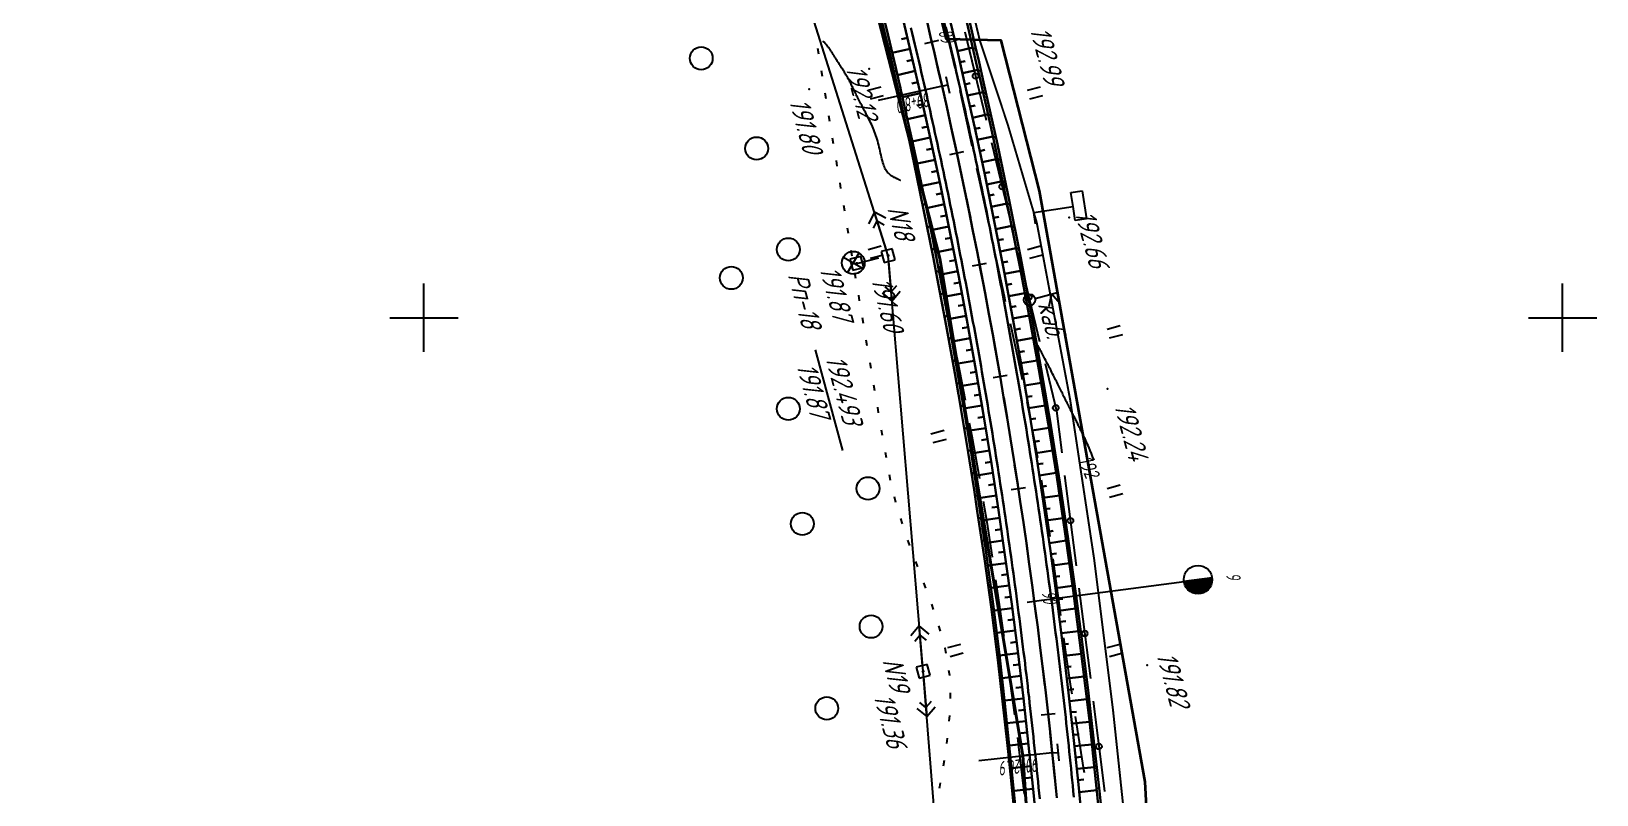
# Model space of a CAD drawing. Header units: millimetres. Extents: x -698 to 8131, y -704 to 4503.
# Drawn here: x 6237 to 6511.9, y 2777 to 2911.2 of the extents above; entities that cross this region are included whole.
import ezdxf

# ---------------------------------------------------------------- set-up
doc = ezdxf.new("R2010")
doc.units = ezdxf.units.MM
doc.linetypes.add('CONTI', pattern=[0])
doc.linetypes.add('STROT', pattern=[1.7, 0.5, -1.2])
for name, color, linetype, lineweight in [('10', 1, 'Continuous', 35), ('КОПИЯ_ОСЬ_13_ОТКОСЫ', 7, 'Continuous', 30), ('КОПИЯ_ОСЬ_ГРАНИЦЫ_ПОЛОС', 7, 'Continuous', 30), ('ОСЬ_ВЕРХ_ПОКРЫТИЯ_ГРАНИЦЫ_ПОЛОС', 7, 'Continuous', 30), ('ОСЬ_ВЕРХ_ПОКРЫТИЯ_ОСЬ', 1, 'Continuous', 30)]:
    doc.layers.add(name, color=color, linetype=linetype, lineweight=lineweight)
for name, color, linetype in [('_Ростелеком', 6, 'Continuous'), ('GOR_BDEFAULT', 212, 'CONTI'), ('NAD_MDEFAULT', 7, 'CONTI'), ('PI_OTDEFAULT', 172, 'CONTI'), ('PI_TTDEFAULT', 5, 'CONTI'), ('PLN_O', 7, 'CONTI'), ('SETKR', 2, 'CONTI'), ('SIT_LDEFAULT', 7, 'CONTI'), ('USLZNDEFAULT', 7, 'CONTI'), ('ZAPSKDEFAULT', 7, 'CONTI'), ('ОСЬ_ВЕРХ_ПОКРЫТИЯ_КИЛОМЕТЫ', 1, 'Continuous'), ('ОСЬ_ВЕРХ_ПОКРЫТИЯ_ПИКЕТЫ', 1, 'Continuous'), ('ОСЬ_ВЕРХ_ПОКРЫТИЯ_РАЗБИВКА_КРИВ', 1, 'Continuous'), ('разметка', 7, 'Continuous')]:
    doc.layers.add(name, color=color, linetype=linetype)
doc.styles.add('eskd', font='isocpeui.ttf', dxfattribs={"width": 1.2})
doc.styles.add('SHRFT', font='isocpeui.ttf', dxfattribs={"width": 3.5})
doc.styles.get("Standard").update_dxf_attribs({"font": 'isocpeui.ttf'})
doc.styles.add('STYLE1', font='isocpeui.ttf', dxfattribs={"width": 0.9})
doc.linetypes.add('кабель_связи_проект.', pattern='A,10,-1,["/",STYLE1,S=3,R=0,X=0,Y=-1.5],-4.1', length=15.1)

# ---------------------------------------------------------------- blocks, each defined once
blk = doc.blocks.new('BL_333')
at = {"color": 0}
for p, q in [((0, -6), (0, 6)), ((-6, 0), (6, 0))]:
    blk.add_line(p, q, dxfattribs=at)
blk = doc.blocks.new('BL_2011')
at = {"color": 0}
for p, q in [((0, 0), (0, 2.4)), ((1.6, 0), (1.6, 2.4))]:
    blk.add_line(p, q, dxfattribs=at)
blk = doc.blocks.new('BL_2004')
at = {"color": 0}
blk.add_circle((0, 0), 2, dxfattribs=at)
blk = doc.blocks.new('BL_27')
at = {"color": 0}
for p, q in [((1, 1), (-1, 1)), ((-1, 1), (-1, -1)), ((1, -1), (1, 1)), ((-1, -1), (1, -1))]:
    blk.add_line(p, q, dxfattribs=at)
blk.add_circle((0, 0), 0.1, dxfattribs=at)
blk = doc.blocks.new('BL_4017')
at = {"color": 0}
for p, q in [((0, 1), (0, 5)), ((2, 5), (0, 4)), ((0, 4), (2, 3))]:
    blk.add_line(p, q, dxfattribs=at)
blk.add_circle((0, 0), 1, dxfattribs=at)
blk = doc.blocks.new('BL_7')
at = {"color": 0}
for p, q in [((-1.4, 1.4), (1.4, -1.4)), ((-1.4, -1.4), (1.4, 1.4))]:
    blk.add_line(p, q, dxfattribs=at)
blk.add_circle((0, 0), 2, dxfattribs=at)
blk = doc.blocks.new('BL_13')
at = {"color": 0}
for p, q in [((-2.5, 7), (-2.5, 9)), ((-2.5, 9), (2.5, 9)), ((2.5, 9), (2.5, 7)), ((0, 7), (-2.5, 7)), ((0, 0), (0, 7)), ((2.5, 7), (0, 7)), ((2, 0), (0, 0))]:
    blk.add_line(p, q, dxfattribs=at)

msp = doc.modelspace()

# ---------------------------------------------------------------- linework, layer by layer
at = {"layer": '10'}
for points in [[(6423.14, 2569.92), (6419.55, 2608.35), (6418.71, 2673.41), (6411.14, 2783.88), (6396.57, 2871.27), (6374.84, 2956.27), (6352.62, 3041.86), (6325.45, 3130.56), (6295.55, 3197.38), (6289.81, 3206.73), (6289.81, 3206.73), (6258.81, 3239.13), (6179.23, 3334.08), (6101.72, 3421.42), (6033.34, 3476.01), (5991.11, 3509.76), (5973.72, 3518.51), (5961.97, 3519.54)], [(6433.62, 2570.53), (6430.24, 2649.38), (6439.59, 2649.95), (6432.61, 2779.24), (6432.61, 2779.24), (6414.08, 2883.16), (6407.32, 2909.55), (6397.72, 2909.79), (6391.22, 2935.79), (6385.29, 2958.45), (6372.77, 3006.32), (6362.78, 3044.49), (6347.99, 3092.8), (6356.54, 3097.97), (6346.46, 3132.32), (6315.18, 3204.39)], [(6295.55, 3197.38), (6325.45, 3130.56), (6352.62, 3041.86), (6374.84, 2956.27), (6396.57, 2871.27), (6411.14, 2783.88), (6418.71, 2673.41), (6419.55, 2608.35), (6423.14, 2569.92)]]:
    msp.add_lwpolyline(points, dxfattribs=at)
at = {"layer": '_Ростелеком', "linetype": 'кабель_связи_проект.', "ltscale": 0.25}
msp.add_lwpolyline([(6435.76, 2573.92, 0.35, 0.35, 0), (6434.32, 2613.01, 0.35, 0.35, 0), (6433.79, 2649.6, 0.35, 0.35, 0), (6435.6, 2687.3, 0.35, 0.35, 0), (6433.38, 2721.59, 0.35, 0.35, 0), (6430.29, 2760.57, 0.35, 0.35, 0), (6426.96, 2791.91, 0.35, 0.35, 0), (6423.66, 2818.33, 0.35, 0.35, 0), (6419.45, 2846.33, 0.35, 0.35, 0), (6413.57, 2877.55, 0.35, 0.35, 0), (6408.45, 2894.88, 0.35, 0.35, 0), (6403.55, 2909.65, 0.35, 0.35, 0), (6396.22, 2940.21, 0.35, 0.35, 0), (6387.49, 2971.87, 0.35, 0.35, 0), (6376.91, 3008.72, 0.35, 0.35, 0), (6364.35, 3051.09, 0.35, 0.35, 0), (6352.23, 3095.37, 0.35, 0.35, 0), (6348.6, 3117.68, 0.35, 0.35, 0), (6339.42, 3142.38, 0.35, 0.35, 0), (6330.42, 3163.62, 0.35, 0.35, 0)], format="xyseb", dxfattribs=at)
at = {"layer": 'GOR_BDEFAULT', "color": 212, "elevation": 192, "flags": 128}
for points in [[(6389.63, 2884.96), (6389.59, 2884.98), (6389.55, 2885), (6389.51, 2885.02), (6389.46, 2885.04), (6389.41, 2885.06), (6389.35, 2885.09), (6389.28, 2885.12), (6389.22, 2885.15), (6389.14, 2885.19), (6389.07, 2885.22), (6388.98, 2885.26), (6388.89, 2885.31), (6388.8, 2885.36), (6388.7, 2885.4), (6388.6, 2885.46), (6388.49, 2885.51), (6388.37, 2885.58), (6388.25, 2885.64), (6388.13, 2885.72), (6388.01, 2885.8), (6387.88, 2885.89), (6387.75, 2885.99), (6387.63, 2886.11), (6387.5, 2886.23), (6387.38, 2886.37), (6387.25, 2886.53), (6387.13, 2886.7), (6387.02, 2886.89), (6386.91, 2887.1), (6386.81, 2887.33), (6386.71, 2887.58), (6386.62, 2887.84), (6386.53, 2888.13), (6386.45, 2888.43), (6386.37, 2888.74), (6386.29, 2889.07), (6386.21, 2889.41), (6386.14, 2889.75), (6386.06, 2890.1), (6385.98, 2890.46), (6385.9, 2890.81), (6385.82, 2891.17), (6385.73, 2891.52), (6385.64, 2891.87), (6385.54, 2892.22), (6385.44, 2892.56), (6385.33, 2892.89), (6385.21, 2893.22), (6385.09, 2893.53), (6384.96, 2893.85), (6384.84, 2894.15), (6384.7, 2894.45), (6384.57, 2894.75), (6384.43, 2895.04), (6384.29, 2895.32), (6384.16, 2895.6), (6384.02, 2895.88), (6383.88, 2896.15), (6383.74, 2896.41), (6383.6, 2896.68), (6383.47, 2896.94), (6383.33, 2897.19), (6383.2, 2897.45), (6383.07, 2897.7), (6382.94, 2897.94), (6382.82, 2898.19), (6382.69, 2898.43), (6382.57, 2898.66), (6382.45, 2898.9), (6382.33, 2899.13), (6382.21, 2899.36), (6382.1, 2899.58), (6381.99, 2899.81), (6381.87, 2900.03), (6381.76, 2900.24), (6381.66, 2900.46), (6381.55, 2900.67), (6381.45, 2900.88), (6381.34, 2901.09), (6381.24, 2901.29), (6381.14, 2901.49), (6381.04, 2901.69), (6380.94, 2901.88), (6380.84, 2902.08), (6380.74, 2902.27), (6380.65, 2902.46), (6380.55, 2902.64), (6380.45, 2902.82), (6380.36, 2903), (6380.26, 2903.18), (6380.16, 2903.35), (6380.06, 2903.52), (6379.97, 2903.69), (6379.87, 2903.85), (6379.77, 2904.01), (6379.68, 2904.17), (6379.58, 2904.33), (6379.48, 2904.48), (6379.39, 2904.63), (6379.3, 2904.78), (6379.2, 2904.93), (6379.11, 2905.07), (6379.02, 2905.21), (6378.93, 2905.35), (6378.84, 2905.49), (6378.76, 2905.63), (6378.67, 2905.76), (6378.59, 2905.89), (6378.51, 2906.02), (6378.42, 2906.15), (6378.35, 2906.27), (6378.27, 2906.4), (6378.19, 2906.52), (6378.12, 2906.64), (6378.04, 2906.76), (6377.97, 2906.88), (6377.9, 2906.99), (6377.83, 2907.1), (6377.76, 2907.22), (6377.69, 2907.33), (6377.63, 2907.43), (6377.56, 2907.54), (6377.49, 2907.65), (6377.42, 2907.76), (6377.34, 2907.88), (6377.26, 2908), (6377.17, 2908.12), (6377.07, 2908.25), (6376.96, 2908.39), (6376.84, 2908.54), (6376.7, 2908.7), (6376.55, 2908.88), (6376.39, 2909.06), (6376.21, 2909.26), (6376, 2909.48)], [(6423.66, 2835.79), (6423.39, 2836.42), (6423.16, 2836.99), (6422.94, 2837.49), (6422.75, 2837.94), (6422.58, 2838.34), (6422.42, 2838.69), (6422.29, 2839), (6422.17, 2839.27), (6422.06, 2839.52), (6421.96, 2839.73), (6421.87, 2839.92), (6421.79, 2840.1), (6421.71, 2840.26), (6421.64, 2840.41), (6421.56, 2840.57), (6421.49, 2840.72), (6421.41, 2840.87), (6421.33, 2841.03), (6421.26, 2841.19), (6421.18, 2841.35), (6421.1, 2841.51), (6421.02, 2841.68), (6420.93, 2841.84), (6420.85, 2842.01), (6420.77, 2842.18), (6420.68, 2842.35), (6420.59, 2842.52), (6420.51, 2842.69), (6420.42, 2842.87), (6420.33, 2843.04), (6420.24, 2843.22), (6420.15, 2843.4), (6420.05, 2843.58), (6419.96, 2843.76), (6419.87, 2843.94), (6419.77, 2844.13), (6419.68, 2844.31), (6419.58, 2844.5), (6419.48, 2844.69), (6419.38, 2844.88), (6419.29, 2845.07), (6419.19, 2845.27), (6419.09, 2845.46), (6418.99, 2845.66), (6418.89, 2845.86), (6418.79, 2846.06), (6418.69, 2846.27), (6418.59, 2846.47), (6418.49, 2846.68), (6418.38, 2846.89), (6418.28, 2847.11), (6418.17, 2847.32), (6418.07, 2847.54), (6417.96, 2847.77), (6417.85, 2847.99), (6417.74, 2848.22), (6417.62, 2848.45), (6417.51, 2848.69), (6417.39, 2848.93), (6417.27, 2849.17), (6417.14, 2849.42), (6417.02, 2849.67), (6416.89, 2849.93), (6416.76, 2850.18), (6416.63, 2850.44), (6416.5, 2850.7), (6416.36, 2850.97), (6416.23, 2851.23), (6416.09, 2851.49), (6415.96, 2851.76), (6415.82, 2852.02), (6415.68, 2852.29), (6415.55, 2852.55), (6415.41, 2852.81), (6415.28, 2853.07), (6415.14, 2853.32), (6415.01, 2853.58), (6414.88, 2853.82), (6414.75, 2854.07), (6414.63, 2854.3), (6414.5, 2854.54), (6414.38, 2854.76), (6414.27, 2854.97), (6414.16, 2855.18), (6414.06, 2855.37), (6413.96, 2855.55), (6413.87, 2855.72), (6413.79, 2855.88), (6413.71, 2856.02), (6413.64, 2856.15)]]:
    msp.add_lwpolyline(points, dxfattribs=at)
at = {"layer": 'NAD_MDEFAULT', "color": 0}
msp.add_line((6374.67, 2855.21), (6379.42, 2837.46), dxfattribs=at)
at = {"layer": 'PI_TTDEFAULT', "color": 5}
for p in [(6384.16, 2904.61, 192.12), (6373.58, 2901.01, 191.8), (6419.28, 2878.47, 192.66), (6387.46, 2871.74, 191.6), (6381.34, 2870.49, 191.87), (6425.97, 2848.32, 192.24), (6432.97, 2799.76, 191.82), (6393.6, 2798.67, 191.36)]:
    msp.add_point(p, dxfattribs=at)
at = {"layer": 'PLN_O'}
for p, q in [((6400.96, 2911.11), (6404.7, 2895.55)), ((6405.63, 2891.66), (6409.37, 2876.1)), ((6410.31, 2872.22), (6412.29, 2863.97)), ((6412.3, 2863.97), (6414.07, 2856.66)), ((6415.02, 2852.77), (6417.03, 2844.46)), ((6417.02, 2844.46), (6417.96, 2837.07)), ((6418.47, 2833.1), (6420.48, 2817.23)), ((6420.98, 2813.26), (6422.99, 2797.39)), ((6423.49, 2793.41), (6425.07, 2780.9)), ((6425.07, 2780.9), (6425.47, 2777.54))]:
    msp.add_line(p, q, dxfattribs=at)
for centre in [(6402.83, 2903.33), (6407.5, 2883.88), (6412.18, 2864.44), (6416.9, 2844.99), (6419.48, 2825.16), (6421.99, 2805.32), (6424.5, 2785.47)]:
    msp.add_circle(centre, 0.5, dxfattribs=at)
at = {"layer": 'SIT_LDEFAULT', "color": 7}
for p, q in [((6387.46, 2871.74), (6367.72, 2934.34)), ((6398.3, 2908.71), (6397.22, 2913.27)), ((6387.35, 2910.89), (6387.42, 2910.59)), ((6387.43, 2910.59), (6388.55, 2905.88)), ((6375.06, 2908.23), (6375.22, 2907.24)), ((6399.22, 2904.68), (6398.3, 2908.71)), ((6375.71, 2904.29), (6375.87, 2903.3)), ((6388.55, 2905.88), (6389.61, 2901.27)), ((6389.61, 2901.27), (6389.64, 2901.16)), ((6376.35, 2900.34), (6376.51, 2899.35)), ((6400.4, 2899.38), (6400.09, 2900.78)), ((6401.46, 2894.55), (6400.41, 2899.38)), ((6377.01, 2896.39), (6377.17, 2895.4)), ((6390.52, 2897.26), (6390.66, 2896.66)), ((6390.65, 2896.66), (6391.67, 2892.05)), ((6402.21, 2891.01), (6401.45, 2894.55)), ((6377.66, 2892.44), (6377.82, 2891.45)), ((6391.67, 2892.05), (6392.66, 2887.49)), ((6378.31, 2888.49), (6378.47, 2887.5)), ((6378.96, 2884.55), (6379.12, 2883.56)), ((6403.55, 2884.74), (6403.05, 2887.09)), ((6404.6, 2879.83), (6403.55, 2884.74)), ((6393.48, 2883.58), (6393.64, 2882.81)), ((6393.65, 2882.81), (6394.62, 2878.18)), ((6379.61, 2880.6), (6379.77, 2879.61)), ((6385.05, 2879.37), (6384.01, 2877.36)), ((6387.16, 2872.69), (6385.05, 2879.37)), ((6387.06, 2878.32), (6385.05, 2879.37)), ((6405.13, 2877.31), (6404.6, 2879.83)), ((6380.26, 2876.66), (6380.42, 2875.67)), ((6384.88, 2876.59), (6385.54, 2877.84)), ((6385.54, 2877.84), (6386.79, 2877.19)), ((6394.62, 2878.18), (6395.52, 2873.78)), ((6380.92, 2872.71), (6381.08, 2871.72)), ((6381.97, 2870.39), (6385.85, 2871.35)), ((6381.97, 2870.39), (6385.85, 2871.35)), ((6393.6, 2798.67), (6387.46, 2871.74)), ((6406.72, 2869.94), (6405.97, 2873.4)), ((6381.57, 2868.77), (6381.73, 2867.78)), ((6387.54, 2870.74), (6388.13, 2863.77)), ((6396.32, 2869.87), (6396.58, 2868.6)), ((6396.58, 2868.6), (6397.69, 2863.15)), ((6407.9, 2864.57), (6406.72, 2869.94)), ((6388, 2865.36), (6386.92, 2866.28)), ((6388.91, 2866.44), (6388, 2865.36)), ((6388.13, 2863.77), (6389.59, 2865.5)), ((6382.23, 2864.82), (6382.39, 2863.83)), ((6386.4, 2865.23), (6388.13, 2863.77)), ((6397.68, 2863.15), (6398.3, 2860.06)), ((6408.1, 2863.64), (6407.9, 2864.57)), ((6382.89, 2860.88), (6383.05, 2859.89)), ((6409.13, 2858.98), (6408.96, 2859.73)), ((6410.36, 2853.29), (6409.13, 2858.98)), ((6383.56, 2856.92), (6383.73, 2855.93)), ((6399.08, 2856.13), (6400, 2851.47)), ((6384.23, 2852.98), (6384.4, 2851.99)), ((6411.07, 2849.94), (6410.36, 2853.29)), ((6384.9, 2849.04), (6385.07, 2848.05)), ((6400, 2851.47), (6400.99, 2846.32)), ((6412.67, 2842.08), (6411.88, 2846.04)), ((6385.57, 2845.09), (6385.74, 2844.1)), ((6386.24, 2841.15), (6386.42, 2840.17)), ((6401.72, 2842.38), (6402.17, 2839.98)), ((6413.66, 2836.8), (6412.67, 2842.08)), ((6402.18, 2839.98), (6403.12, 2834.78)), ((6386.95, 2837.22), (6387.13, 2836.24)), ((6413.75, 2836.21), (6413.65, 2836.8)), ((6387.66, 2833.28), (6387.84, 2832.3)), ((6403.12, 2834.78), (6403.51, 2832.54)), ((6414.53, 2831.63), (6414.42, 2832.27)), ((6415.35, 2826.38), (6414.54, 2831.63)), ((6388.53, 2829.38), (6388.77, 2828.41)), ((6404.17, 2828.61), (6404.78, 2824.88)), ((6389.61, 2825.53), (6389.93, 2824.58)), ((6404.78, 2824.88), (6405.55, 2819.92)), ((6415.9, 2822.38), (6415.33, 2826.38)), ((6390.87, 2821.73), (6391.22, 2820.79)), ((6405.56, 2819.92), (6405.74, 2818.73)), ((6392.28, 2817.99), (6392.59, 2817.17)), ((6392.59, 2817.17), (6392.63, 2817.05)), ((6416.81, 2815.86), (6416.46, 2818.42)), ((6417.5, 2810.69), (6416.81, 2815.86)), ((6393.7, 2814.25), (6394.05, 2813.31)), ((6406.35, 2814.77), (6407.05, 2810)), ((6395.07, 2810.5), (6395.4, 2809.56)), ((6417.8, 2808.51), (6417.51, 2810.69)), ((6407.05, 2810), (6407.74, 2805.06)), ((6392.93, 2806.64), (6391.47, 2804.91)), ((6392.15, 2803.97), (6393.06, 2805.05)), ((6393.52, 2799.67), (6392.93, 2806.64)), ((6394.66, 2805.18), (6392.93, 2806.64)), ((6393.06, 2805.05), (6394.14, 2804.13)), ((6396.33, 2806.69), (6396.6, 2805.73)), ((6407.75, 2805.06), (6407.78, 2804.87)), ((6397.39, 2802.84), (6397.4, 2802.79)), ((6397.41, 2802.79), (6397.57, 2801.85)), ((6418.86, 2800.79), (6418.33, 2804.54)), ((6408.33, 2800.91), (6408.44, 2800.13)), ((6408.42, 2800.13), (6409.08, 2795.22)), ((6419.58, 2795.99), (6418.86, 2800.79)), ((6398.8, 2733.94), (6393.6, 2798.67)), ((6393.68, 2797.67), (6394.24, 2790.7)), ((6398.07, 2798.89), (6398.23, 2797.98)), ((6398.24, 2797.98), (6398.24, 2797.91)), ((6398.34, 2794.91), (6398.38, 2793.91)), ((6409.09, 2795.22), (6409.65, 2791.01)), ((6419.79, 2794.64), (6419.58, 2795.99)), ((6392.52, 2792.16), (6394.24, 2790.7)), ((6394.11, 2792.29), (6393.04, 2793.21)), ((6395.03, 2793.37), (6394.11, 2792.29)), ((6394.24, 2790.7), (6395.71, 2792.42)), ((6398.23, 2790.92), (6398.15, 2789.92)), ((6421.1, 2786.25), (6420.4, 2790.7)), ((6397.85, 2786.94), (6397.71, 2785.95)), ((6410.16, 2787.04), (6410.37, 2785.38)), ((6421.85, 2781.41), (6421.1, 2786.25)), ((6397.28, 2782.99), (6397.11, 2782)), ((6410.37, 2785.38), (6410.97, 2780.45)), ((6410.97, 2780.45), (6411.35, 2777.1)), ((6421.93, 2780.81), (6421.84, 2781.41)), ((6396.48, 2778.35), (6396.43, 2778.05)), ((6396.6, 2779.04), (6396.48, 2778.35))]:
    msp.add_line(p, q, dxfattribs=at)
at = {"layer": 'КОПИЯ_ОСЬ_13_ОТКОСЫ'}
for points in [[(6400.28, 2919.39), (6402.21, 2910.98), (6402.82, 2908.37), (6403.43, 2905.75), (6404.23, 2902.23), (6405.46, 2896.79), (6406.66, 2891.34), (6408.73, 2881.48), (6410.7, 2871.6), (6412.58, 2861.7), (6414.36, 2851.79), (6416.05, 2841.86), (6417.64, 2831.91), (6419.11, 2821.95), (6420.47, 2811.96), (6421.6, 2803.4), (6422.64, 2794.83), (6423.21, 2790), (6423.91, 2783.79), (6424.58, 2777.57), (6424.87, 2774.76)], [(6385.44, 2916.76), (6387.68, 2907.57), (6389.44, 2899.83), (6390.72, 2894.01), (6391.95, 2888.19), (6393.69, 2879.86), (6395.35, 2871.52), (6396.07, 2867.81), (6397.65, 2859.45), (6399.15, 2851.08), (6399.8, 2847.36), (6401.21, 2838.97), (6402.55, 2830.57), (6403.13, 2826.84), (6404.39, 2818.42), (6405.57, 2810), (6406.8, 2800.15), (6407.93, 2790.3), (6408.55, 2784.58), (6409.14, 2778.87), (6409.93, 2770.54)], [(6386.15, 2915.96), (6387.47, 2910.44), (6388.8, 2904.74), (6390.1, 2899.04), (6391.8, 2891.38), (6393.43, 2883.71), (6395.01, 2876.03), (6396.52, 2868.34), (6397.98, 2860.64), (6399.37, 2852.92), (6400.7, 2845.19), (6401.97, 2837.46), (6403.18, 2829.71), (6404.62, 2819.89), (6405.97, 2810.05), (6407, 2801.54), (6407.97, 2793.02), (6408.86, 2784.49), (6409.75, 2775.19)], [(6386.15, 2915.96), (6387.47, 2910.44), (6388.8, 2904.74), (6390.1, 2899.04), (6391.8, 2891.38), (6393.43, 2883.71), (6395.01, 2876.03), (6396.52, 2868.34), (6397.98, 2860.64), (6399.37, 2852.92), (6400.7, 2845.19), (6401.97, 2837.46), (6403.18, 2829.71), (6404.62, 2819.89), (6405.97, 2810.05), (6407, 2801.54), (6407.97, 2793.02), (6408.86, 2784.49), (6409.75, 2775.19)], [(6389.26, 2916.72), (6390.59, 2911.18), (6391.83, 2905.91), (6393.04, 2900.64), (6394.85, 2892.51), (6396.59, 2884.37), (6398.27, 2876.21), (6399.87, 2868.03), (6401.41, 2859.84), (6402.87, 2851.65), (6404.27, 2843.43), (6405.6, 2835.21), (6406.86, 2826.98), (6408.05, 2818.73), (6409.18, 2810.48), (6410.23, 2802.22), (6411.22, 2793.94), (6412.13, 2785.67), (6412.98, 2777.38), (6413.52, 2771.77)], [(6400.39, 2916.46), (6401.68, 2911.06), (6402.95, 2905.64), (6403.55, 2903.03), (6405.43, 2894.68), (6407.24, 2886.32), (6408.97, 2877.95), (6410.64, 2869.56), (6412.23, 2861.15), (6413.94, 2851.72), (6415.55, 2842.26), (6417.07, 2832.8), (6418.57, 2822.84), (6419.97, 2812.87), (6421.45, 2801.42), (6422.81, 2789.96), (6423.49, 2783.74), (6424.13, 2777.53), (6424.69, 2771.85)], [(6400.39, 2916.46), (6401.68, 2911.06), (6402.95, 2905.64), (6403.55, 2903.03), (6405.43, 2894.68), (6407.24, 2886.32), (6408.97, 2877.95), (6410.64, 2869.56), (6412.23, 2861.15), (6413.94, 2851.72), (6415.55, 2842.26), (6417.07, 2832.8), (6418.57, 2822.84), (6419.97, 2812.87), (6421.45, 2801.42), (6422.81, 2789.96), (6423.49, 2783.74), (6424.13, 2777.53), (6424.69, 2771.85)], [(6398.38, 2913.03), (6399.63, 2907.72), (6400.84, 2902.41), (6402.67, 2894.22), (6404.42, 2886.01), (6406.11, 2877.78), (6407.73, 2869.54), (6409.27, 2861.29), (6410.75, 2853.02), (6412.16, 2844.74), (6413.5, 2836.46), (6414.78, 2828.16), (6415.98, 2819.85), (6417.11, 2811.53), (6418.17, 2803.2), (6419.17, 2794.86), (6420.09, 2786.51), (6420.94, 2778.16), (6421.48, 2772.51)], [(6387.09, 2910), (6387.25, 2910.03)], [(6390.86, 2910.06), (6389.82, 2909.82)], [(6399.18, 2909.65), (6400.07, 2909.86)], [(6402.4, 2910.17), (6402.24, 2910.13)], [(6387.57, 2908.05), (6388.01, 2908.16)], [(6391.32, 2908.12), (6388.19, 2907.38)], [(6399.63, 2907.7), (6402.33, 2908.32)], [(6402.86, 2908.22), (6402.38, 2908.11)], [(6388.02, 2906.11), (6388.16, 2906.14)], [(6388.46, 2904.15), (6388.91, 2904.26)], [(6392.22, 2904.22), (6389.09, 2903.5)], [(6391.77, 2906.17), (6390.73, 2905.93)], [(6400.08, 2905.75), (6400.98, 2905.96)], [(6400.53, 2903.8), (6403.24, 2904.42)], [(6403.31, 2906.27), (6403.15, 2906.23)], [(6403.76, 2904.32), (6403.28, 2904.21)], [(6388.9, 2902.2), (6389.05, 2902.24)], [(6392.67, 2902.27), (6391.63, 2902.03)], [(6400.97, 2901.85), (6401.88, 2902.05)], [(6404.2, 2902.37), (6404.04, 2902.34)], [(6389.35, 2900.25), (6389.8, 2900.36)], [(6389.78, 2898.3), (6389.93, 2898.34)], [(6393.12, 2900.32), (6389.97, 2899.61)], [(6393.56, 2898.37), (6392.51, 2898.14)], [(6401.41, 2899.9), (6404.13, 2900.51)], [(6404.64, 2900.42), (6404.17, 2900.32)], [(6405.08, 2898.47), (6404.93, 2898.44)], [(6390.21, 2896.35), (6390.68, 2896.45)], [(6393.99, 2896.42), (6390.85, 2895.72)], [(6401.85, 2897.95), (6402.75, 2898.15)], [(6402.28, 2895.99), (6405.01, 2896.59)], [(6405.52, 2896.52), (6405.05, 2896.42)], [(6390.63, 2894.39), (6390.79, 2894.43)], [(6394.42, 2894.47), (6393.37, 2894.24)], [(6402.71, 2894.04), (6403.62, 2894.24)], [(6405.95, 2894.57), (6405.79, 2894.53)], [(6391.05, 2892.44), (6391.55, 2892.54)], [(6391.47, 2890.48), (6391.63, 2890.52)], [(6394.85, 2892.51), (6391.7, 2891.83)], [(6395.28, 2890.56), (6394.23, 2890.33)], [(6403.13, 2892.08), (6405.87, 2892.68)], [(6403.55, 2890.13), (6404.46, 2890.32)], [(6406.38, 2892.61), (6405.91, 2892.51)], [(6406.8, 2890.66), (6406.64, 2890.62)], [(6391.88, 2888.53), (6392.39, 2888.63)], [(6395.7, 2888.6), (6392.54, 2887.93)], [(6403.97, 2888.17), (6406.72, 2888.76)], [(6407.22, 2888.7), (6406.75, 2888.6)], [(6392.3, 2886.57), (6392.47, 2886.6)], [(6392.71, 2884.61), (6393.22, 2884.72)], [(6396.52, 2884.69), (6393.37, 2884.03)], [(6396.11, 2886.65), (6395.06, 2886.42)], [(6404.38, 2886.22), (6405.3, 2886.41)], [(6404.79, 2884.26), (6407.55, 2884.83)], [(6407.63, 2886.75), (6407.48, 2886.71)], [(6408.04, 2884.79), (6407.58, 2884.69)], [(6393.12, 2882.65), (6393.29, 2882.69)], [(6396.93, 2882.73), (6395.88, 2882.51)], [(6405.19, 2882.3), (6406.11, 2882.49)], [(6408.45, 2882.83), (6408.3, 2882.8)], [(6393.52, 2880.69), (6394.04, 2880.8)], [(6397.34, 2880.77), (6394.18, 2880.12)], [(6405.59, 2880.34), (6408.37, 2880.91)], [(6408.85, 2880.87), (6408.4, 2880.78)], [(6393.92, 2878.74), (6394.09, 2878.77)], [(6394.31, 2876.77), (6394.84, 2876.88)], [(6398.13, 2876.85), (6394.97, 2876.22)], [(6397.74, 2878.81), (6396.68, 2878.6)], [(6405.99, 2878.38), (6406.91, 2878.57)], [(6406.38, 2876.42), (6409.17, 2876.97)], [(6409.25, 2878.91), (6409.1, 2878.88)], [(6409.64, 2876.95), (6409.19, 2876.86)], [(6394.71, 2874.81), (6394.88, 2874.85)], [(6398.53, 2874.89), (6397.47, 2874.68)], [(6406.77, 2874.46), (6407.7, 2874.64)], [(6410.04, 2874.99), (6409.89, 2874.96)], [(6395.09, 2872.85), (6395.62, 2872.95)], [(6395.48, 2870.89), (6395.65, 2870.92)], [(6398.92, 2872.93), (6395.75, 2872.31)], [(6399.3, 2870.97), (6398.25, 2870.76)], [(6407.15, 2872.49), (6409.96, 2873.04)], [(6410.42, 2873.03), (6409.98, 2872.94)], [(6410.81, 2871.06), (6410.66, 2871.03)], [(6395.86, 2868.92), (6396.39, 2869.03)], [(6399.68, 2869), (6396.51, 2868.39)], [(6407.54, 2870.53), (6408.47, 2870.71)], [(6407.91, 2868.57), (6410.73, 2869.1)], [(6411.18, 2869.1), (6410.75, 2869.01)], [(6396.24, 2866.96), (6396.41, 2866.99)], [(6400.06, 2867.04), (6399, 2866.84)], [(6408.29, 2866.6), (6409.22, 2866.78)], [(6411.56, 2867.13), (6411.41, 2867.11)], [(6396.61, 2865), (6397.14, 2865.1)], [(6396.98, 2863.03), (6397.16, 2863.06)], [(6400.43, 2865.08), (6397.26, 2864.48)], [(6400.8, 2863.11), (6399.74, 2862.91)], [(6408.65, 2864.64), (6411.48, 2865.16)], [(6409.02, 2862.67), (6409.96, 2862.84)], [(6411.93, 2865.17), (6411.5, 2865.09)], [(6412.3, 2863.2), (6412.15, 2863.18)], [(6397.35, 2861.06), (6397.88, 2861.16)], [(6401.17, 2861.14), (6397.99, 2860.56)], [(6409.38, 2860.7), (6412.22, 2861.22)], [(6412.66, 2861.24), (6412.23, 2861.16)], [(6397.71, 2859.1), (6397.89, 2859.13)], [(6398.07, 2857.13), (6398.6, 2857.23)], [(6401.88, 2857.21), (6398.71, 2856.64)], [(6401.53, 2859.18), (6400.47, 2858.98)], [(6409.74, 2858.73), (6410.69, 2858.91)], [(6410.09, 2856.77), (6412.94, 2857.28)], [(6413.02, 2859.27), (6412.88, 2859.24)], [(6413.38, 2857.3), (6412.95, 2857.23)], [(6398.43, 2855.16), (6398.6, 2855.19)], [(6402.24, 2855.24), (6401.18, 2855.05)], [(6410.44, 2854.8), (6411.39, 2854.97)], [(6413.73, 2855.33), (6413.59, 2855.31)], [(6398.78, 2853.19), (6399.3, 2853.29)], [(6402.59, 2853.27), (6399.41, 2852.71)], [(6410.79, 2852.83), (6413.65, 2853.33)], [(6414.08, 2853.36), (6413.66, 2853.29)], [(6399.13, 2851.22), (6399.3, 2851.25)], [(6399.47, 2849.25), (6399.99, 2849.34)], [(6403.27, 2849.33), (6400.09, 2848.78)], [(6402.93, 2851.3), (6401.87, 2851.12)], [(6411.13, 2850.86), (6412.08, 2851.02)], [(6411.47, 2848.89), (6414.34, 2849.38)], [(6414.43, 2851.39), (6414.29, 2851.37)], [(6414.77, 2849.42), (6414.35, 2849.35)], [(6399.81, 2847.28), (6399.99, 2847.31)], [(6403.61, 2847.36), (6402.55, 2847.18)], [(6411.8, 2846.91), (6412.76, 2847.07)], [(6415.11, 2847.45), (6414.97, 2847.43)], [(6400.15, 2845.31), (6400.67, 2845.4)], [(6400.48, 2843.34), (6400.66, 2843.37)], [(6403.94, 2845.39), (6400.76, 2844.85)], [(6404.27, 2843.41), (6403.21, 2843.24)], [(6412.13, 2844.94), (6415.02, 2845.42)], [(6415.44, 2845.48), (6415.02, 2845.41)], [(6415.78, 2843.51), (6415.63, 2843.48)], [(6400.81, 2841.37), (6401.32, 2841.45)], [(6404.6, 2841.44), (6401.41, 2840.92)], [(6412.46, 2842.97), (6413.42, 2843.13)], [(6412.78, 2840.99), (6415.68, 2841.46)], [(6416.1, 2841.54), (6415.68, 2841.47)], [(6401.14, 2839.39), (6401.31, 2839.42)], [(6404.92, 2839.47), (6403.86, 2839.29)], [(6413.1, 2839.02), (6414.06, 2839.17)], [(6416.43, 2839.56), (6416.29, 2839.54)], [(6401.46, 2837.42), (6401.96, 2837.5)], [(6401.78, 2835.45), (6401.95, 2835.47)], [(6405.24, 2837.49), (6402.05, 2836.98)], [(6405.55, 2835.52), (6404.49, 2835.35)], [(6413.41, 2837.04), (6416.32, 2837.5)], [(6413.72, 2835.07), (6414.69, 2835.22)], [(6416.75, 2837.59), (6416.32, 2837.52)], [(6417.06, 2835.61), (6416.92, 2835.59)], [(6402.1, 2833.47), (6402.59, 2833.55)], [(6405.86, 2833.54), (6402.67, 2833.04)], [(6414.03, 2833.09), (6416.95, 2833.54)], [(6417.37, 2833.64), (6416.95, 2833.57)], [(6402.41, 2831.5), (6402.57, 2831.52)], [(6402.71, 2829.52), (6403.2, 2829.59)], [(6406.47, 2829.59), (6403.27, 2829.1)], [(6406.17, 2831.56), (6405.1, 2831.4)], [(6414.33, 2831.11), (6415.31, 2831.26)], [(6414.63, 2829.14), (6417.57, 2829.58)], [(6417.68, 2831.66), (6417.54, 2831.64)], [(6417.98, 2829.68), (6417.56, 2829.62)], [(6403.02, 2827.54), (6403.18, 2827.57)], [(6406.77, 2827.61), (6405.7, 2827.45)], [(6414.92, 2827.16), (6415.9, 2827.3)], [(6418.27, 2827.7), (6418.13, 2827.68)], [(6403.32, 2825.57), (6403.79, 2825.64)], [(6407.06, 2825.63), (6403.86, 2825.16)], [(6415.21, 2825.18), (6418.16, 2825.61)], [(6418.56, 2825.73), (6418.15, 2825.67)], [(6403.62, 2823.59), (6403.78, 2823.61)], [(6403.92, 2821.61), (6404.37, 2821.68)], [(6407.64, 2821.67), (6404.44, 2821.21)], [(6407.35, 2823.65), (6406.28, 2823.5)], [(6415.5, 2823.2), (6416.48, 2823.34)], [(6415.78, 2821.22), (6418.74, 2821.64)], [(6418.85, 2823.75), (6418.71, 2823.73)], [(6419.13, 2821.77), (6418.73, 2821.71)], [(6404.21, 2819.63), (6404.36, 2819.65)], [(6407.92, 2819.69), (6406.85, 2819.54)], [(6416.06, 2819.24), (6417.05, 2819.38)], [(6419.41, 2819.79), (6419.28, 2819.77)], [(6404.5, 2817.65), (6404.93, 2817.71)], [(6408.2, 2817.71), (6404.99, 2817.27)], [(6416.34, 2817.26), (6419.31, 2817.67)], [(6419.69, 2817.8), (6419.3, 2817.75)], [(6419.96, 2815.82), (6419.83, 2815.81)], [(6404.78, 2815.67), (6404.93, 2815.69)], [(6405.06, 2813.69), (6405.48, 2813.75)], [(6408.74, 2813.75), (6405.53, 2813.32)], [(6408.47, 2815.73), (6407.4, 2815.58)], [(6416.61, 2815.28), (6417.6, 2815.41)], [(6416.87, 2813.3), (6419.86, 2813.69)], [(6420.22, 2813.84), (6419.84, 2813.79)], [(6405.34, 2811.71), (6405.48, 2811.73)], [(6409.01, 2811.77), (6407.94, 2811.63)], [(6417.14, 2811.31), (6418.13, 2811.44)], [(6420.49, 2811.86), (6420.36, 2811.84)], [(6405.61, 2809.73), (6406, 2809.78)], [(6405.86, 2807.75), (6406, 2807.76)], [(6409.27, 2809.78), (6406.06, 2809.36)], [(6409.53, 2807.8), (6408.46, 2807.66)], [(6417.4, 2809.33), (6420.39, 2809.72)], [(6420.75, 2809.88), (6420.38, 2809.83)], [(6421.02, 2807.89), (6420.89, 2807.88)], [(6406.11, 2805.76), (6406.5, 2805.81)], [(6409.78, 2805.82), (6406.54, 2805.41)], [(6417.65, 2807.35), (6418.65, 2807.47)], [(6417.9, 2805.36), (6420.91, 2805.74)], [(6421.27, 2805.91), (6420.89, 2805.86)], [(6406.36, 2803.78), (6406.49, 2803.79)], [(6410.03, 2803.83), (6408.95, 2803.7)], [(6418.15, 2803.38), (6419.15, 2803.5)], [(6421.53, 2803.93), (6421.4, 2803.91)], [(6406.6, 2801.79), (6406.97, 2801.84)], [(6406.84, 2799.81), (6406.97, 2799.82)], [(6410.28, 2801.85), (6407.02, 2801.45)], [(6410.52, 2799.86), (6409.43, 2799.73)], [(6418.39, 2801.39), (6421.41, 2801.76)], [(6418.63, 2799.41), (6419.64, 2799.53)], [(6421.78, 2801.94), (6421.4, 2801.89)], [(6422.03, 2799.96), (6421.9, 2799.94)], [(6407.08, 2797.82), (6407.43, 2797.86)], [(6410.76, 2797.88), (6407.47, 2797.49)], [(6418.87, 2797.42), (6421.9, 2797.78)], [(6422.27, 2797.97), (6421.88, 2797.92)], [(6407.31, 2795.83), (6407.43, 2795.85)], [(6407.54, 2793.85), (6407.87, 2793.88)], [(6411.22, 2793.9), (6407.91, 2793.52)], [(6410.99, 2795.89), (6409.9, 2795.76)], [(6419.1, 2795.43), (6420.11, 2795.55)], [(6419.33, 2793.45), (6422.37, 2793.79)], [(6422.74, 2794), (6422.35, 2793.95)], [(6422.51, 2795.99), (6422.38, 2795.97)], [(6407.76, 2791.86), (6407.87, 2791.87)], [(6411.45, 2791.92), (6410.34, 2791.79)], [(6419.55, 2791.46), (6420.56, 2791.57)], [(6422.97, 2792.01), (6422.84, 2792)], [(6407.98, 2789.87), (6408.3, 2789.91)], [(6411.67, 2789.93), (6408.34, 2789.56)], [(6419.77, 2789.47), (6422.82, 2789.81)], [(6423.21, 2790.03), (6422.8, 2789.98)], [(6408.2, 2787.88), (6408.3, 2787.89)], [(6408.41, 2785.89), (6408.71, 2785.93)], [(6412.1, 2785.95), (6408.75, 2785.6)], [(6411.89, 2787.94), (6410.78, 2787.82)], [(6419.98, 2787.48), (6421, 2787.59)], [(6420.2, 2785.49), (6423.26, 2785.82)], [(6423.66, 2786.05), (6423.24, 2786.01)], [(6423.44, 2788.04), (6423.3, 2788.02)], [(6408.62, 2783.9), (6408.72, 2783.92)], [(6412.31, 2783.96), (6411.19, 2783.85)], [(6420.4, 2783.51), (6421.43, 2783.61)], [(6423.88, 2784.06), (6423.74, 2784.05)], [(6408.83, 2781.92), (6409.1, 2781.94)], [(6412.52, 2781.98), (6409.13, 2781.63)], [(6420.61, 2781.52), (6423.69, 2781.83)], [(6424.1, 2782.08), (6423.67, 2782.03)], [(6424.31, 2780.09), (6424.17, 2780.07)], [(6409.03, 2779.93), (6409.12, 2779.93)], [(6409.22, 2777.94), (6409.49, 2777.96)], [(6412.92, 2778), (6409.52, 2777.66)], [(6412.72, 2779.99), (6411.59, 2779.87)], [(6420.81, 2779.53), (6421.83, 2779.63)], [(6421.01, 2777.45), (6424.11, 2777.75)], [(6424.53, 2778.1), (6424.08, 2778.05)]]:
    msp.add_lwpolyline(points, dxfattribs=at)
at = {"layer": 'КОПИЯ_ОСЬ_ГРАНИЦЫ_ПОЛОС'}
msp.add_lwpolyline([(6420.09, 2776.57), (6419.99, 2777.57), (6419.9, 2778.57), (6419.8, 2779.56), (6419.7, 2780.56), (6419.6, 2781.56), (6419.5, 2782.55), (6419.39, 2783.55), (6419.29, 2784.55), (6419.19, 2785.54), (6419.08, 2786.54), (6418.97, 2787.54), (6418.87, 2788.53), (6418.76, 2789.53), (6418.65, 2790.53), (6418.54, 2791.52), (6418.42, 2792.52), (6418.31, 2793.51), (6418.2, 2794.51), (6418.08, 2795.51), (6417.97, 2796.5), (6417.85, 2797.5), (6417.73, 2798.49), (6417.62, 2799.49), (6417.5, 2800.48), (6417.38, 2801.48), (6417.25, 2802.47), (6417.13, 2803.47), (6417.01, 2804.46), (6416.88, 2805.46), (6416.76, 2806.45), (6416.63, 2807.44), (6416.5, 2808.44), (6416.37, 2809.43), (6416.25, 2810.43), (6416.11, 2811.42), (6415.98, 2812.41), (6415.85, 2813.41), (6415.72, 2814.4), (6415.58, 2815.39), (6415.45, 2816.39), (6415.31, 2817.38), (6415.17, 2818.37), (6415.03, 2819.36), (6414.9, 2820.36), (6414.75, 2821.35), (6414.61, 2822.34), (6414.47, 2823.33), (6414.33, 2824.33), (6414.18, 2825.32), (6414.04, 2826.31), (6413.89, 2827.3), (6413.74, 2828.29), (6413.6, 2829.28), (6413.45, 2830.27), (6413.3, 2831.27), (6413.14, 2832.26), (6412.99, 2833.25), (6412.84, 2834.24), (6412.68, 2835.23), (6412.53, 2836.22), (6412.37, 2837.21), (6412.22, 2838.2), (6412.06, 2839.19), (6411.9, 2840.18), (6411.74, 2841.17), (6411.58, 2842.15), (6411.41, 2843.14), (6411.25, 2844.13), (6411.09, 2845.12), (6410.92, 2846.11), (6410.76, 2847.1), (6410.59, 2848.09), (6410.42, 2849.07), (6410.25, 2850.06), (6410.08, 2851.05), (6409.91, 2852.04), (6409.74, 2853.03), (6409.56, 2854.01), (6409.39, 2855), (6409.22, 2855.99), (6409.04, 2856.97), (6408.86, 2857.96), (6408.68, 2858.95), (6408.51, 2859.93), (6408.33, 2860.92), (6408.14, 2861.9), (6407.96, 2862.89), (6407.78, 2863.87), (6407.6, 2864.86), (6407.41, 2865.84), (6407.22, 2866.83), (6407.04, 2867.81), (6406.85, 2868.8), (6406.66, 2869.78), (6406.47, 2870.77), (6406.28, 2871.75), (6406.09, 2872.73), (6405.9, 2873.72), (6405.7, 2874.7), (6405.51, 2875.68), (6405.31, 2876.67), (6405.11, 2877.65), (6404.92, 2878.63), (6404.72, 2879.62), (6404.52, 2880.6), (6404.32, 2881.58), (6404.12, 2882.56), (6403.91, 2883.54), (6403.71, 2884.52), (6403.51, 2885.51), (6403.3, 2886.49), (6403.09, 2887.47), (6402.89, 2888.45), (6402.68, 2889.43), (6402.47, 2890.41), (6402.26, 2891.39), (6402.05, 2892.37), (6401.83, 2893.35), (6401.62, 2894.33), (6401.41, 2895.31), (6401.19, 2896.28), (6400.97, 2897.26), (6400.76, 2898.24), (6400.54, 2899.22), (6400.32, 2900.2), (6400.1, 2901.17), (6399.88, 2902.15), (6399.66, 2903.13), (6399.43, 2904.11), (6399.21, 2905.08), (6398.98, 2906.06), (6398.76, 2907.04), (6398.53, 2908.01), (6398.3, 2908.99), (6398.07, 2909.96), (6397.85, 2910.94), (6397.61, 2911.91)], dxfattribs=at)
at = {"layer": 'ОСЬ_ВЕРХ_ПОКРЫТИЯ_ГРАНИЦЫ_ПОЛОС'}
for points in [[(6389.26, 2916.72), (6390.59, 2911.18), (6391.83, 2905.91), (6393.04, 2900.64), (6394.85, 2892.51), (6396.59, 2884.37), (6398.27, 2876.21), (6399.87, 2868.03), (6401.41, 2859.84), (6402.87, 2851.65), (6404.27, 2843.43), (6405.6, 2835.21), (6406.86, 2826.98), (6408.05, 2818.73), (6409.18, 2810.48), (6410.23, 2802.22), (6411.22, 2793.94), (6412.13, 2785.67), (6412.98, 2777.38), (6413.52, 2771.77)], [(6398.38, 2913.03), (6399.63, 2907.72), (6400.84, 2902.41), (6402.67, 2894.22), (6404.42, 2886.01), (6406.11, 2877.78), (6407.73, 2869.54), (6409.27, 2861.29), (6410.75, 2853.02), (6412.16, 2844.74), (6413.5, 2836.46), (6414.78, 2828.16), (6415.98, 2819.85), (6417.11, 2811.53), (6418.17, 2803.2), (6419.17, 2794.86), (6420.09, 2786.51), (6420.94, 2778.16), (6421.48, 2772.51)], [(6414.09, 2776.26), (6414, 2777.25), (6413.9, 2778.24), (6413.8, 2779.24), (6413.7, 2780.23), (6413.6, 2781.22), (6413.5, 2782.21), (6413.4, 2783.2), (6413.29, 2784.19), (6413.19, 2785.18), (6413.08, 2786.17), (6412.98, 2787.17), (6412.87, 2788.16), (6412.76, 2789.15), (6412.65, 2790.14), (6412.54, 2791.13), (6412.43, 2792.12), (6412.32, 2793.11), (6412.21, 2794.1), (6412.09, 2795.09), (6411.98, 2796.08), (6411.86, 2797.07), (6411.74, 2798.06), (6411.62, 2799.05), (6411.51, 2800.04), (6411.39, 2801.03), (6411.26, 2802.02), (6411.14, 2803), (6411.02, 2803.99), (6410.9, 2804.98), (6410.77, 2805.97), (6410.64, 2806.96), (6410.52, 2807.95), (6410.39, 2808.94), (6410.26, 2809.92), (6410.13, 2810.91), (6410, 2811.9), (6409.87, 2812.89), (6409.73, 2813.88), (6409.6, 2814.86), (6409.46, 2815.85), (6409.33, 2816.84), (6409.19, 2817.82), (6409.05, 2818.81), (6408.91, 2819.8), (6408.77, 2820.79), (6408.63, 2821.77), (6408.49, 2822.76), (6408.35, 2823.74), (6408.2, 2824.73), (6408.06, 2825.72), (6407.91, 2826.7), (6407.77, 2827.69), (6407.62, 2828.67), (6407.47, 2829.66), (6407.32, 2830.64), (6407.17, 2831.63), (6407.02, 2832.61), (6406.87, 2833.6), (6406.71, 2834.58), (6406.56, 2835.57), (6406.4, 2836.55), (6406.24, 2837.54), (6406.09, 2838.52), (6405.93, 2839.5), (6405.77, 2840.49), (6405.61, 2841.47), (6405.45, 2842.45), (6405.28, 2843.44), (6405.12, 2844.42), (6404.96, 2845.4), (6404.79, 2846.39), (6404.62, 2847.37), (6404.46, 2848.35), (6404.29, 2849.33), (6404.12, 2850.32), (6403.95, 2851.3), (6403.78, 2852.28), (6403.6, 2853.26), (6403.43, 2854.24), (6403.26, 2855.22), (6403.08, 2856.2), (6402.91, 2857.19), (6402.73, 2858.17), (6402.55, 2859.15), (6402.37, 2860.13), (6402.19, 2861.11), (6402.01, 2862.09), (6401.83, 2863.07), (6401.64, 2864.05), (6401.46, 2865.03), (6401.27, 2866), (6401.09, 2866.98), (6400.9, 2867.96), (6400.71, 2868.94), (6400.52, 2869.92), (6400.33, 2870.9), (6400.14, 2871.88), (6399.95, 2872.85), (6399.76, 2873.83), (6399.56, 2874.81), (6399.37, 2875.79), (6399.17, 2876.76), (6398.98, 2877.74), (6398.78, 2878.72), (6398.58, 2879.69), (6398.38, 2880.67), (6398.18, 2881.65), (6397.98, 2882.62), (6397.77, 2883.6), (6397.57, 2884.57), (6397.37, 2885.55), (6397.16, 2886.52), (6396.95, 2887.5), (6396.75, 2888.47), (6396.54, 2889.45), (6396.33, 2890.42), (6396.12, 2891.4), (6395.91, 2892.37), (6395.69, 2893.34), (6395.48, 2894.32), (6395.27, 2895.29), (6395.05, 2896.26), (6394.83, 2897.24), (6394.62, 2898.21), (6394.4, 2899.18), (6394.18, 2900.15), (6393.96, 2901.13), (6393.74, 2902.1), (6393.52, 2903.07), (6393.29, 2904.04), (6393.07, 2905.01), (6392.84, 2905.98), (6392.62, 2906.95), (6392.39, 2907.92), (6392.16, 2908.89), (6391.93, 2909.86), (6391.7, 2910.83), (6391.47, 2911.8)]]:
    msp.add_lwpolyline(points, dxfattribs=at)
at = {"layer": 'ОСЬ_ВЕРХ_ПОКРЫТИЯ_КИЛОМЕТЫ'}
for p, q in [((6413.14, 2811), (6444.37, 2815.12)), ((6444.37, 2815.12), (6439.42, 2814.46)), ((6444.38, 2815.02), (6439.43, 2814.36)), ((6444.39, 2814.92), (6439.45, 2814.27)), ((6444.4, 2814.82), (6439.47, 2814.17)), ((6444.39, 2814.72), (6439.5, 2814.07)), ((6444.39, 2814.61), (6439.53, 2813.97)), ((6444.38, 2814.51), (6439.57, 2813.88)), ((6444.37, 2814.41), (6439.61, 2813.78)), ((6444.35, 2814.31), (6439.65, 2813.69)), ((6444.33, 2814.2), (6439.7, 2813.59)), ((6444.3, 2814.1), (6439.75, 2813.5)), ((6444.26, 2813.99), (6439.81, 2813.41)), ((6444.23, 2813.89), (6439.88, 2813.31)), ((6444.18, 2813.78), (6439.95, 2813.22)), ((6444.13, 2813.67), (6440.02, 2813.13)), ((6444.07, 2813.56), (6440.11, 2813.04)), ((6444.01, 2813.45), (6440.2, 2812.95)), ((6443.93, 2813.34), (6440.3, 2812.86)), ((6443.85, 2813.23), (6440.41, 2812.78)), ((6443.75, 2813.12), (6440.53, 2812.69)), ((6443.64, 2813), (6440.67, 2812.61)), ((6443.51, 2812.88), (6440.82, 2812.53)), ((6443.36, 2812.76), (6441.01, 2812.45)), ((6443.17, 2812.64), (6441.22, 2812.38)), ((6442.9, 2812.5), (6441.51, 2812.32)), ((6442.22, 2812.31), (6442.22, 2812.31))]:
    msp.add_line(p, q, dxfattribs=at)
msp.add_circle((6441.9, 2814.79), 2.5, dxfattribs=at)
at = {"layer": 'ОСЬ_ВЕРХ_ПОКРЫТИЯ_ОСЬ'}
msp.add_lwpolyline([(6394.24, 2913.13), (6394.93, 2910.24), (6395.61, 2907.34), (6396.28, 2904.44), (6396.94, 2901.54), (6396.94, 2901.54, -0.029731), (6416.3, 2784.31), (6416.3, 2784.31), (6416.5, 2782.33), (6416.8, 2779.37), (6417.09, 2776.41)], format="xyb", dxfattribs=at)
at = {"layer": 'ОСЬ_ВЕРХ_ПОКРЫТИЯ_ПИКЕТЫ'}
for p, q in [((6393.93, 2909.04), (6396.36, 2909.61)), ((6393.93, 2909.04), (6396.36, 2909.61)), ((6398.31, 2889.55), (6400.75, 2890.07)), ((6402.3, 2869.98), (6404.75, 2870.45)), ((6405.89, 2850.33), (6408.36, 2850.75)), ((6409.1, 2830.61), (6411.57, 2830.99)), ((6411.9, 2810.84), (6414.38, 2811.16)), ((6411.9, 2810.84), (6414.38, 2811.16)), ((6414.32, 2791.01), (6416.8, 2791.28))]:
    msp.add_line(p, q, dxfattribs=at)
at = {"layer": 'ОСЬ_ВЕРХ_ПОКРЫТИЯ_РАЗБИВКА_КРИВ'}
for p, q in [((6396.94, 2901.54), (6385.73, 2899)), ((6396.94, 2901.54), (6397.92, 2901.76)), ((6397.58, 2903.23), (6398.25, 2900.3)), ((6417.14, 2785.9), (6417.45, 2782.92)), ((6416.3, 2784.31), (6403.37, 2782.96)), ((6416.3, 2784.31), (6417.29, 2784.41))]:
    msp.add_line(p, q, dxfattribs=at)
at = {"layer": 'разметка', "linetype": 'STROT', "lineweight": 30, "ltscale": 7}
msp.add_lwpolyline([(6107.32, 3432.91, -0.026709), (6135.1, 3407.01, -0.015571), (6159.18, 3380.52), (6199.76, 3334.43, -0.027485), (6269.33, 3249.31, -0.054753), (6321.91, 3153.63, -0.027745), (6356.47, 3049.26), (6365.74, 3017.39, -0.003575), (6385.29, 2948.35, -0.012405), (6396.94, 2901.54, -0.029729), (6416.3, 2784.31, -0.011745), (6421.28, 2720.55, -0.003271), (6424, 2664.58), (6427.83, 2578.04, 0.00256)], format="xyb", dxfattribs=at)

# ---------------------------------------------------------------- block references
at = {"layer": '_Ростелеком', "rotation": 278.6569722782696}
msp.add_blockref('BL_13', (6413.04, 2879.34), dxfattribs=at)
at = {"layer": 'SETKR', "color": 82}
for p in [(6305.93, 2860.83), (6505.93, 2860.83)]:
    msp.add_blockref('BL_333', p, dxfattribs=at)
at = {"layer": 'USLZNDEFAULT', "color": 7, "rotation": 285}
for name, p in [('BL_7', (6381.34, 2870.49)), ('BL_27', (6381.97, 2870.39)), ('BL_27', (6387.46, 2871.74)), ('BL_4017', (6412.3, 2863.97)), ('BL_27', (6393.6, 2798.67))]:
    msp.add_blockref(name, p, dxfattribs=at)
at = {"layer": 'ZAPSKDEFAULT', "color": 7, "rotation": 285}
for name, p in [('BL_2004', (6354.63, 2906.44)), ('BL_2011', (6383.93, 2900.83)), ('BL_2011', (6411.93, 2900.83)), ('BL_2004', (6364.36, 2890.6)), ('BL_2004', (6369.93, 2872.83)), ('BL_2011', (6383.93, 2872.83)), ('BL_2011', (6411.93, 2872.83)), ('BL_2004', (6359.92, 2867.84)), ('BL_2011', (6425.93, 2858.83)), ('BL_2004', (6369.93, 2844.83)), ('BL_2011', (6394.98, 2840.43)), ('BL_2004', (6383.93, 2830.83)), ('BL_2011', (6425.93, 2830.83)), ('BL_2004', (6372.39, 2824.6)), ('BL_2004', (6384.47, 2806.54)), ('BL_2011', (6397.93, 2802.83)), ('BL_2011', (6425.93, 2802.83)), ('BL_2004', (6376.69, 2792.16))]:
    msp.add_blockref(name, p, dxfattribs=at)

# ---------------------------------------------------------------- texts
at = {"layer": 'GOR_BDEFAULT', "color": 212, "style": 'SHRFT', "width": 0.75}
msp.add_text('192', height=2.625, rotation=292.4525, dxfattribs=at).set_placement((6420.79, 2835.86, 192))
at = {"layer": 'NAD_MDEFAULT', "color": 7, "style": 'eskd', "oblique": 10, "width": 0.8}
for s, rotation, p in [('N18', 284.7308, (6387.25, 2880.06)), (' Рп-18', 285, (6369.32, 2870.09)), ('каб.', 285, (6413.71, 2863.25)), (' 191.87', 285, (6370.86, 2854.19)), (' 192.493', 285, (6375.93, 2855.55)), ('N19', 285, (6386.38, 2800.58))]:
    msp.add_text(s, height=3.5, rotation=rotation, dxfattribs=at).set_placement(p)
at = {"layer": 'PI_OTDEFAULT', "color": 172, "style": 'eskd', "oblique": 10, "width": 0.8}
for s, rotation, p in [('192.99', 285, (6412.31, 2911.58)), ('192.12', 284, (6379.95, 2904.84)), ('191.80', 285, (6370.04, 2898.99)), ('192.66', 285, (6420.22, 2879.33)), ('191.87', 285, (6375.36, 2869.51)), ('191.60', 284, (6384.44, 2867.59)), ('192.24', 285, (6427.13, 2845.42)), ('191.82', 285, (6434.53, 2801.66)), ('191.36', 285, (6384.86, 2794.37))]:
    msp.add_text(s, height=3.5, rotation=rotation, dxfattribs=at).set_placement(p)
at = {"layer": 'ОСЬ_ВЕРХ_ПОКРЫТИЯ_КИЛОМЕТЫ', "width": 0.6}
msp.add_text('9', height=2.5, rotation=277.51, dxfattribs=at).set_placement((6446.81, 2815.74))
at = {"layer": 'ОСЬ_ВЕРХ_ПОКРЫТИЯ_ПИКЕТЫ', "width": 0.6}
for s, rotation, p in [('89', 283.2244, (6396.26, 2911.13)), ('90', 277.51, (6414.45, 2812.56))]:
    msp.add_text(s, height=2.5, rotation=rotation, dxfattribs=at).set_placement(p)
at = {"layer": 'ОСЬ_ВЕРХ_ПОКРЫТИЯ_РАЗБИВКА_КРИВ', "width": 0.6}
for s, rotation, p in [('89+8.0', 192.782, (6394.61, 2900.5)), ('90+26.9', 185.97, (6413.86, 2783.55))]:
    msp.add_text(s, height=2.5, rotation=rotation, dxfattribs=at).set_placement(p)

doc.saveas('drawing.dxf')
